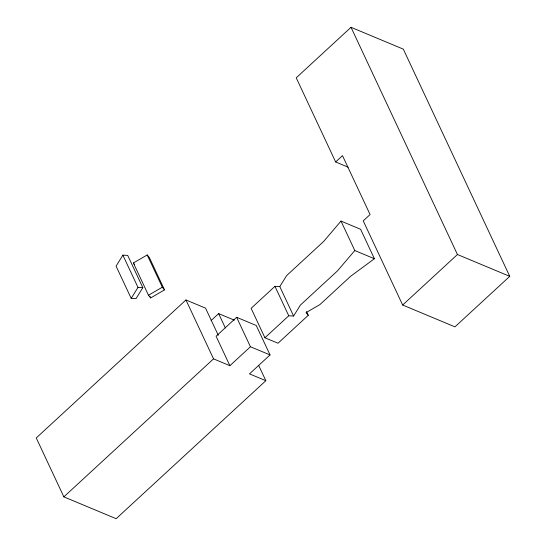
<?xml version="1.0" encoding="UTF-8"?>
<svg xmlns="http://www.w3.org/2000/svg" width="546" height="546" viewBox="0 0 546 546"><rect width="100%" height="100%" fill="white"/><g stroke="black" fill="none" stroke-linecap="round" stroke-linejoin="round"><path stroke-width="0.82" d="M122.877 255.146L116.08 266.127L131.19 298.389L136.022 298.642L142.827 287.66L127.716 255.405L122.877 255.146L137.995 287.408L131.19 298.389M279.805 286.589L286.609 275.607L323.723 241.393L340.997 221.089L360.606 229.279L374.406 258.729L350.593 276.303L319.895 304.6L306.06 312.646L308.258 315.329L277.996 343.229L264.919 337.769L251.126 308.319L274.972 286.336L279.805 286.589L293.605 316.045L288.766 315.786L264.919 337.769M293.605 316.045L300.402 305.064L337.517 270.843L354.798 250.539L340.997 221.089M335.647 161.964L342.492 155.644L370.086 214.551L363.24 220.871L402.661 305.023L454.954 326.856L509.746 276.344L403.31 49.14L351.017 27.3L296.225 77.812L335.647 161.964L348.136 167.178M218.298 335.333L205.562 308.149L185.954 299.959L36.254 437.953L63.855 496.86L116.148 518.7L265.841 380.705L258.674 365.404M211.118 320.536L218.632 313.609L234.323 320.161M270.045 354.934L256.245 325.484L236.636 317.294L216.093 336.234L229.886 365.69L250.437 346.751L270.045 354.934L249.495 373.88L265.841 380.705M63.855 496.86L213.547 358.865L229.886 365.69M402.661 305.023L457.446 254.511L509.746 276.344M133.367 262.995L147.208 254.948L149.406 257.63L164.517 289.885L150.682 297.932L148.478 295.25L133.367 262.995L134.691 264.598M148.478 295.25L162.319 287.203L164.517 289.885M137.995 287.408L142.827 287.66M354.798 250.539L374.406 258.729M351.017 27.3L457.446 254.511M306.49 311.554L308.258 315.329M274.972 286.336L288.766 315.786M236.636 317.294L250.437 346.751M218.632 313.609L225.355 327.955M185.954 299.959L213.547 358.865M147.208 254.948L162.319 287.203M149.959 296.396L150.682 297.932"/></g></svg>
